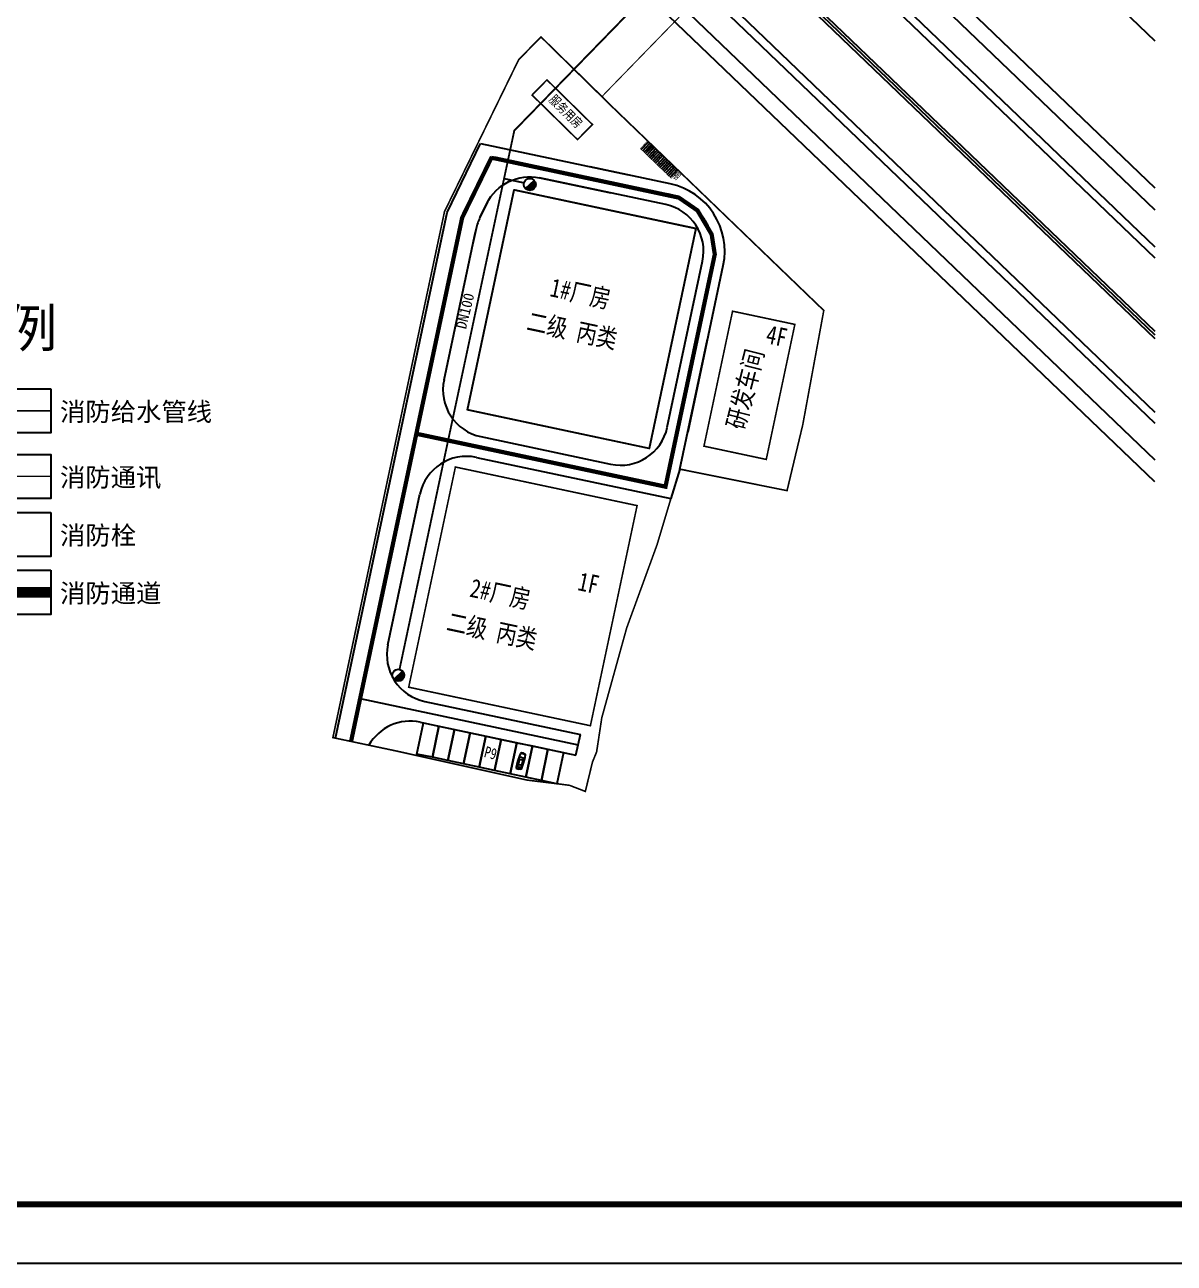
# Model space of a CAD drawing. Extents: x -21908402 to 2004492, y 83987 to 5079726.
# Drawn here: x 1971858 to 1991353, y 398987 to 419987 of the extents above; entities that cross this region are included whole.
import ezdxf

# ---------------------------------------------------------------- set-up
doc = ezdxf.new("R2010")
doc.units = 0
doc.header["$LTSCALE"] = 1000
for name, pattern in [('DASH', [0.35, 0.25, -0.1]), ('DASHDOT', [25.4, 12.7, -6.35, 0, -6.35]), ('DOTE', [2.42, 2, -0.2, 0.02, -0.2])]:
    doc.linetypes.add(name, pattern=pattern)
doc.layers.get('0').update_dxf_attribs({"linetype": 'CONTINUOUS'})
for name, color, linetype in [('-图例', 7, 'CONTINUOUS'), ('222-框选面积', 6, 'CONTINUOUS'), ('DIM_COOR', 3, 'CONTINUOUS'), ('DM-坐标', 7, 'CONTINUOUS'), ('PUB_TITLE', 4, 'CONTINUOUS'), ('PUZHUANG', 250, 'CONTINUOUS'), ('RD-中线', 1, 'CONTINUOUS'), ('RD-侧石线', 5, 'CONTINUOUS'), ('RD-红线', 7, 'CONTINUOUS'), ('RD-绿线', 3, 'CONTINUOUS'), ('TX-图例', 7, 'CONTINUOUS'), ('ZZ-6', 7, 'CONTINUOUS'), ('地块划分线', 1, 'DASHDOT'), ('填充', 8, 'CONTINUOUS')]:
    doc.layers.add(name, color=color, linetype=linetype)
doc.styles.add('_TCH_DYN', font='')
doc.styles.add('DIMHT', font='simhei.ttf', dxfattribs={"width": 0.8})
doc.styles.add('DIMST', font='', dxfattribs={"width": 0.8})
doc.styles.add('仿宋', font='')
doc.styles.add('宋体', font='')
doc.styles.get('_TCH_DYN').set_extended_font_data('SimSun')
doc.styles.get('DIMST').set_extended_font_data('SimSun')
doc.styles.get('仿宋').set_extended_font_data('FangSong_GB2312')
doc.styles.get('宋体').set_extended_font_data('SimSun')
doc.linetypes.add('443', pattern='A,9.4,[169,AAA.SHX,S=1,R=0,X=0,Y=0.15],0.6', length=10)
doc.linetypes.add('GX_DX', pattern='A,2,[65,LZX,S=0.8,R=0,X=0,Y=0],-0.55,2', length=4.55)
doc.linetypes.add('GX_GS', pattern='A,2,-0.1,[61,LZX,S=1,R=0,X=0,Y=0],-1.0125,2', length=5.1125)

# ---------------------------------------------------------------- blocks, each defined once
blk = doc.blocks.new('$PLAN$00000856')
at = {"layer": 'ZZ-6', "color": 2, "linetype": 'CONTINUOUS'}
for p, q in [((-1343, 431), (-1361, -14)), ((-1326, 465), (-1343, 431)), ((-1219, 493), (-1326, 465)), ((-1276, 465), (-1292, -23)), ((-1219, 493), (-1276, 465)), ((-68, 542), (-1219, 493)), ((-984, 174), (-1001, -14)), ((-984, 174), (-950, 294)), ((-950, 294), (-881, 362)), ((-813, 397), (-881, 362)), ((-522, 294), (-813, 397)), ((-684, 448), (26, 465)), ((-393, 337), (-684, 448)), ((-539, 208), (-556, -14)), ((-539, 208), (-522, 294)), ((-433, 454), (-325, 337)), ((-399, 454), (-299, 337)), ((-17, 328), (-393, 337)), ((1071, 508), (-68, 542)), ((334, 337), (-17, 328)), ((29, 465), (-8, 328)), ((26, 465), (626, 457)), ((100, 464), (52, 328)), ((626, 457), (334, 337)), ((728, 448), (420, 328)), ((420, 328), (437, 277)), ((437, 277), (454, -14)), ((780, 431), (728, 448)), ((814, 380), (780, 431)), ((874, 217), (814, 380)), ((899, -14), (874, 217)), ((1584, 448), (1071, 508)), ((1584, 414), (1546, 452)), ((1653, 414), (1584, 448)), ((1619, 328), (1584, 414)), ((1653, 157), (1619, 328)), ((1704, 311), (1653, 414)), ((1670, -14), (1653, 157)), ((1756, 71), (1704, 311)), ((1756, -100), (1756, 71)), ((-1343, -459), (-1361, -14)), ((-1326, -494), (-1343, -459)), ((-1219, -522), (-1326, -494)), ((-1276, -493), (-1292, -23)), ((-1219, -522), (-1276, -493)), ((-68, -571), (-1219, -522)), ((-984, -203), (-1001, -14)), ((-984, -203), (-950, -322)), ((-950, -322), (-881, -391)), ((-813, -425), (-881, -391)), ((-522, -322), (-813, -425)), ((-393, -365), (-684, -477)), ((-684, -477), (26, -494)), ((-539, -237), (-556, -14)), ((-539, -237), (-522, -322)), ((-433, -482), (-325, -365)), ((-399, -483), (-299, -365)), ((-17, -357), (-393, -365)), ((1071, -536), (-68, -571)), ((334, -365), (-17, -357)), ((29, -494), (-8, -357)), ((26, -494), (626, -485)), ((100, -493), (52, -357)), ((626, -485), (334, -365)), ((420, -357), (437, -305)), ((728, -477), (420, -357)), ((437, -305), (454, -14)), ((780, -459), (728, -477)), ((814, -408), (780, -459)), ((874, -245), (814, -408)), ((899, -14), (874, -245)), ((1584, -477), (1071, -536)), ((1584, -442), (1546, -481)), ((1619, -357), (1584, -442)), ((1653, -442), (1584, -477)), ((1653, -185), (1619, -357)), ((1670, -14), (1653, -185)), ((1704, -340), (1653, -442)), ((1756, -100), (1704, -340))]:
    blk.add_line(p, q, dxfattribs=at)
blk = doc.blocks.new('XW')
at = {"layer": '填充', "linetype": 'BYBLOCK'}
h = blk.add_hatch(dxfattribs=at)
h.set_pattern_fill('ANSI31', color=252, scale=0.25, angle=-4.2327, style=0)
h.set_pattern_definition([(40.767285078, (37075367.3596, 4233044.3008), (-0.259154718115, 0.300580434665), [])])
h.paths.add_polyline_path([(40391780.56, 3423468.4), (40391786.39, 3423462.78), (40391785.01, 3423461.34), (40391779.19, 3423466.94)])
at = {"layer": '-图例', "color": 252, "linetype": 'DOTE'}
for p, q in [((40391784.39, 3423458.35), (40391751.22, 3423465.38)), ((40391783.94, 3423403.24), (40391793.23, 3423447.01)), ((40391736.98, 3423413.2), (40391783.94, 3423403.24)), ((40391726.4, 3423363.31), (40391767.47, 3423354.6))]:
    blk.add_line(p, q, dxfattribs=at)
at = {"layer": '-图例', "color": 252, "linetype": 'DOTE', "elevation": 17.78}
blk.add_lwpolyline([(40391751.22, 3423465.38), (40391745.62, 3423453.93)], dxfattribs=at)
at = {"layer": '-图例', "color": 252, "linetype": 'DOTE'}
blk.add_lwpolyline([(40391724.68, 3423355.24), (40391745.62, 3423453.93)], dxfattribs=at)
blk.add_arc((40391782.1, 3423447.59), 11, 348.0197, 78.0197, dxfattribs=at)
at = {"color": 252, "linetype": 'BYBLOCK'}
for p, q in [((40391767.52, 3423481.07), (40391773.97, 3423474.74)), ((40391742.77, 3423454.91, 17.38), (40391749.1, 3423467.88, 17.38)), ((40391749.1, 3423467.88, 17.78), (40391776.93, 3423461.97, 17.78)), ((40391784.8, 3423460.3), (40391769.71, 3423463.51)), ((40391783.97, 3423456.39), (40391760.21, 3423461.43, 17.38)), ((40391742.2, 3423423.34), (40391748.13, 3423451.28)), ((40391784.26, 3423414.42), (40391790.91, 3423445.72)), ((40391788.18, 3423413.58), (40391794.82, 3423444.89)), ((40391786.66, 3423406.54, 17.38), (40391791.87, 3423431.02)), ((40391749.14, 3423412.67), (40391773.59, 3423407.48)), ((40391748.31, 3423408.76), (40391784.95, 3423400.98)), ((40391731.61, 3423373.45), (40391737.63, 3423401.82)), ((40391738.55, 3423362.78), (40391767.89, 3423356.55)), ((40391737.72, 3423358.87), (40391767.06, 3423352.64)), ((40391767.06, 3423352.64), (40391767.89, 3423356.55))]:
    blk.add_line(p, q, dxfattribs=at)
at = {"color": 1, "linetype": 'CONTINUOUS', "const_width": 0.3, "elevation": 17.38, "flags": 128}
blk.add_lwpolyline([(40391809.8, 3423414.9), (40391813.76, 3423436.43), (40391773.97, 3423474.74), (40391760.88, 3423487.57), (40391760.47, 3423487.97), (40391756.27, 3423483.69), (40391742.29, 3423455.07), (40391721.26, 3423355.96), (40391733.08, 3423353.46), (40391757.88, 3423347.95), (40391762.25, 3423347.42), (40391762.25, 3423347.42), (40391765.85, 3423346.97), (40391765.85, 3423346.97), (40391765.85, 3423346.97), (40391768.83, 3423345.82), (40391770.18, 3423351.37), (40391770.96, 3423353.27), (40391771.93, 3423359.71), (40391776.62, 3423376.63), (40391782.33, 3423392.27), (40391786.62, 3423406.54), (40391806.84, 3423402.49)], close=True, dxfattribs=at)
at = {"color": 252, "linetype": 'CONTINUOUS', "const_width": 0.3, "elevation": 17.38, "flags": 128}
blk.add_lwpolyline([(40391809.8, 3423414.9), (40391813.76, 3423436.43), (40391773.97, 3423474.74), (40391760.88, 3423487.57), (40391760.47, 3423487.97), (40391756.27, 3423483.69), (40391742.29, 3423455.07), (40391721.26, 3423355.96), (40391733.08, 3423353.46), (40391757.88, 3423347.95), (40391762.25, 3423347.42), (40391762.25, 3423347.42), (40391765.85, 3423346.97), (40391765.85, 3423346.97), (40391765.85, 3423346.97), (40391768.83, 3423345.82), (40391770.18, 3423351.37), (40391770.96, 3423353.27), (40391771.93, 3423359.71), (40391776.62, 3423376.63), (40391782.33, 3423392.27), (40391786.62, 3423406.54), (40391806.84, 3423402.49)], close=True, dxfattribs=at)
at = {"color": 252, "linetype": 'BYBLOCK', "const_width": 0.1}
blk.add_lwpolyline([(40391780.56, 3423468.4), (40391786.39, 3423462.78), (40391785.01, 3423461.34), (40391779.19, 3423466.94)], close=True, dxfattribs=at)
at = {"color": 252, "linetype": 'BYBLOCK', "elevation": 17.38}
for points in [[(40391748.97, 3423453.94), (40391750.26, 3423456.58, -0.344019), (40391760.21, 3423461.43), (40391773.64, 3423458.58)], [(40391750.39, 3423456.85), (40391748.97, 3423453.94, 0.06144), (40391748.25, 3423451.86), (40391747.65, 3423449.03)]]:
    blk.add_lwpolyline(points, format="xyb", dxfattribs=at)
at = {"color": 252, "linetype": 'BYBLOCK'}
blk.add_lwpolyline([(40391721.75, 3423355.85), (40391742.77, 3423454.91)], dxfattribs=at)
at = {"color": 252, "linetype": 'BYBLOCK', "elevation": 17.38}
blk.add_lwpolyline([(40391786.62, 3423406.54), (40391784.95, 3423400.98)], dxfattribs=at)
at = {"color": 252, "linetype": 'BYBLOCK'}
for points in [[(40391741.25, 3423358.12), (40391740.01, 3423352.25), (40391737.07, 3423352.87), (40391738.32, 3423358.74)], [(40391744.19, 3423357.49), (40391742.94, 3423351.63), (40391740.01, 3423352.25), (40391741.25, 3423358.12)], [(40391747.12, 3423356.87), (40391745.87, 3423351), (40391742.94, 3423351.63), (40391744.19, 3423357.49)], [(40391750.05, 3423356.25), (40391748.81, 3423350.38), (40391745.87, 3423351), (40391747.12, 3423356.87)], [(40391752.99, 3423355.63), (40391751.74, 3423349.76), (40391748.81, 3423350.38), (40391750.05, 3423356.25)], [(40391755.92, 3423355), (40391754.68, 3423349.13), (40391751.74, 3423349.76), (40391752.99, 3423355.63)], [(40391758.86, 3423354.38), (40391757.61, 3423348.51), (40391754.68, 3423349.13), (40391755.92, 3423355)], [(40391761.79, 3423353.76), (40391760.55, 3423347.89), (40391757.61, 3423348.51), (40391758.86, 3423354.38)], [(40391764.73, 3423353.14), (40391763.48, 3423347.27), (40391760.55, 3423347.89), (40391761.79, 3423353.76)]]:
    blk.add_lwpolyline(points, close=True, dxfattribs=at)
for centre, radius, start, end in [((40391782.1, 3423447.59), 13, 348.0197, 78.0197), ((40391782.1, 3423447.59), 9, 348.0197, 78.0197), ((40391751, 3423421.47), 9, 168.0197, 258.0197), ((40391775.46, 3423416.28), 9, 258.0197, 348.0197), ((40391746.44, 3423399.95), 9, 78.0197, 168.0197), ((40391740.42, 3423371.58), 9, 168.0197, 258.0197), ((40391735.85, 3423350.06), 9, 78.0197, 150.2601)]:
    blk.add_arc(centre, radius, start, end, dxfattribs=at)
at = {"layer": '222-框选面积', "color": 252, "linetype": 'BYBLOCK', "const_width": 0.3, "elevation": 17.38}
for points in [[(40391761.59, 3423479.88), (40391770.16, 3423471.47), (40391767.36, 3423468.62), (40391758.79, 3423477.02)], [(40391791.18, 3423410.87), (40391796.57, 3423436.3), (40391808.31, 3423433.81), (40391802.92, 3423408.37)]]:
    blk.add_lwpolyline(points, close=True, dxfattribs=at)
at = {"layer": '222-框选面积', "color": 252, "linetype": 'BYBLOCK', "const_width": 0.3}
for points in [[(40391755.43, 3423459.18), (40391789.66, 3423451.91), (40391780.86, 3423410.43), (40391746.63, 3423417.7)], [(40391778.58, 3423399.67), (40391769.78, 3423358.2), (40391735.54, 3423365.46), (40391744.34, 3423406.94)]]:
    blk.add_lwpolyline(points, close=True, dxfattribs=at)
at = {"layer": '222-框选面积', "color": 252, "linetype": 'BYBLOCK'}
blk.add_lwpolyline([(40391789.66, 3423451.91), (40391780.86, 3423410.43), (40391746.63, 3423417.7), (40391755.43, 3423459.18)], close=True, dxfattribs=at)
at = {"color": 252, "linetype": 'BYBLOCK', "xscale": 0.001000000179395611, "yscale": 0.001000003947183359, "zscale": 0.001000000000004775, "rotation": 73.60855951887974}
blk.add_blockref('$PLAN$00000856', (40391756.59, 3423351.35, 17.38), dxfattribs=at)
at = {"color": 252, "linetype": 'BYBLOCK', "attachment_point": 1, "style": 'DIMST'}
for s, insert, char_height, width, rotation in [('服务用房', (40391763.09, 3423477.27, 26.07), 1.75, 9.6653, 315.0777), ('非机动车车棚', (40391780.89, 3423467.82, -10.43), 1.26, 8.7395, 315.1189), ('1#厂房', (40391762.69, 3423442.58), 3.5, 19.3306, 348.0197), ('二级 丙类', (40391758.31, 3423436.21), 3.5, 19.3306, 348.0197), ('4F', (40391803.39, 3423433.74, 17.38), 3.5, 19.3306, 348.0197), ('研发车间', (40391795.33, 3423414.65, 17.38), 3.5, 19.3306, 75.6186), ('2#厂房', (40391747.59, 3423385.97), 3.5, 19.3306, 348.0197), ('1F', (40391767.94, 3423387.2), 3.5, 19.3306, 348.0197), ('二级 丙类', (40391743.21, 3423379.61), 3.5, 19.3306, 348.0197), ('P9', (40391750.15, 3423354.37, -17.38), 2.1, 11.5983, 345.337)]:
    blk.add_mtext(s, dxfattribs=dict(at, insert=insert, char_height=char_height, width=width, rotation=rotation))
blk = doc.blocks.new('FYGJH')
at = {"layer": 'DM-坐标'}
blk.add_hatch(color=1, dxfattribs=at).paths.add_polyline_path([(496415.34, 433272.84, 0.676431), (496417.34, 433273.64, 0.193011), (496417.02, 433274.44)])
at = {"layer": 'DM-坐标', "color": 1}
blk.add_line((496417.02, 433274.44), (496415.34, 433272.84), dxfattribs=at)
blk.add_circle((496416.18, 433273.64), 1.16, dxfattribs=at)
blk = doc.blocks.new('GGGGGH')
at = {"layer": 'PUZHUANG', "color": 0}
blk.add_lwpolyline([(379173.18, 3454736.77), (379193.98, 3454736.77)], dxfattribs=at)
at = {"layer": 'TX-图例'}
for points in [[(379193.98, 3454736.77), (379193.98, 3454728.45), (379173.18, 3454728.45), (379173.18, 3454736.77)], [(379173.18, 3454724.41), (379193.98, 3454724.41), (379193.98, 3454716.09), (379173.18, 3454716.09)], [(379193.98, 3454713.49), (379193.98, 3454705.17), (379173.18, 3454705.17), (379173.18, 3454713.49)], [(379193.98, 3454702.57), (379193.98, 3454694.25), (379173.18, 3454694.25), (379173.18, 3454702.57)]]:
    blk.add_lwpolyline(points, close=True, dxfattribs=at)
at = {"layer": 'TX-图例', "color": 4, "linetype": 'GX_GS', "ltscale": 0.003, "const_width": 0.35}
blk.add_lwpolyline([(379173.18, 3454732.61), (379193.98, 3454732.61)], dxfattribs=at)
at = {"layer": 'TX-图例', "color": 2, "linetype": 'GX_DX', "ltscale": 0.003, "const_width": 0.25}
blk.add_lwpolyline([(379173.18, 3454720.25), (379193.98, 3454720.25)], dxfattribs=at)
at = {"layer": 'TX-图例', "color": 5, "linetype": '443', "ltscale": 0.003, "const_width": 2}
blk.add_lwpolyline([(379193.98, 3454698.41), (379173.18, 3454698.41)], dxfattribs=at)
at = {"layer": 'TX-图例', "color": 4, "linetype": 'GX_GS', "ltscale": 1.5, "xscale": 1.945010106428526, "yscale": 1.945010106544942, "zscale": 1.945010106426005}
blk.add_blockref('FYGJH', (-586350.78, 2611987.31), dxfattribs=at)
at = {"layer": 'TX-图例', "ltscale": 0.5, "style": 'DIMHT'}
blk.add_text('图 例', height=7.2, dxfattribs=at).set_placement((379170.68, 3454744.59))
at = {"layer": 'TX-图例', "color": 4, "linetype": 'GX_GS', "ltscale": 5, "style": '仿宋'}
blk.add_text('DN100', height=2, rotation=0.9012, dxfattribs=at).set_placement((379180.61, 3454733.57))
at = {"layer": 'TX-图例', "style": '宋体'}
for s, p in [('消防给水管线', (379195.72, 3454730.7)), ('消防通讯', (379195.72, 3454718.34)), ('消防栓', (379195.72, 3454707.42)), ('消防通道', (379195.72, 3454696.5))]:
    blk.add_text(s, height=3.5, dxfattribs=at).set_placement(p)
blk = doc.blocks.new('GGGGGGGGGGG')
at = {"color": 1, "linetype": 'CONTINUOUS', "const_width": 0.3, "flags": 128}
blk.add_lwpolyline([(40392925.46, 3421404.04), (40392929.42, 3421425.57), (40392889.62, 3421463.87), (40392876.53, 3421476.71), (40392876.13, 3421477.11), (40392871.93, 3421472.82), (40392857.95, 3421444.21), (40392836.91, 3421345.09), (40392848.74, 3421342.6), (40392873.54, 3421337.08), (40392877.9, 3421336.56), (40392877.9, 3421336.56), (40392881.51, 3421336.1), (40392881.51, 3421336.1), (40392881.51, 3421336.1), (40392884.48, 3421334.95), (40392885.83, 3421340.5), (40392886.61, 3421342.4), (40392887.59, 3421348.85), (40392892.28, 3421365.76), (40392897.99, 3421381.4), (40392902.28, 3421395.68), (40392922.49, 3421391.62)], close=True, dxfattribs=at)
at = {"layer": 'DIM_COOR', "color": 5, "linetype": 'DASH', "ltscale": 5, "const_width": 0.8, "elevation": -17.38}
for points in [[(40392840.34, 3421344.37), (40392841.84, 3421351.47), (40392852.64, 3421402.34), (40392899.59, 3421392.37), (40392908.88, 3421436.14), (40392908.29, 3421439.9), (40392905.62, 3421444.41), (40392902.1, 3421446.83), (40392866.8, 3421454.36), (40392866.88, 3421454.52)], [(40392866.88, 3421454.52), (40392866.88, 3421454.52), (40392861.28, 3421443.06), (40392852.64, 3421402.34)]]:
    blk.add_lwpolyline(points, dxfattribs=at)
at = {"layer": 'RD-中线', "linetype": 'CONTINUOUS', "elevation": -17.38, "flags": 128}
blk.add_lwpolyline([(40392748.79, 3421653.96), (40392991.83, 3421420.95)], dxfattribs=at)
at = {"layer": 'RD-侧石线', "linetype": 'CONTINUOUS', "elevation": -17.38, "flags": 128}
for points in [[(40392773.35, 3421653.96), (40392991.83, 3421444.5)], [(40392829.84, 3421552.7), (40392991.83, 3421397.4)]]:
    blk.add_lwpolyline(points, dxfattribs=at)
at = {"layer": 'RD-红线', "elevation": -17.38}
for points in [[(40392777.69, 3421653.96), (40392991.83, 3421448.66)], [(40392991.83, 3421393.25), (40392880.68, 3421499.81)]]:
    blk.add_lwpolyline(points, dxfattribs=at)
at = {"layer": 'RD-绿线', "linetype": 'CONTINUOUS', "elevation": -17.38, "flags": 128}
for points in [[(40392846.48, 3421576.92), (40392991.83, 3421437.58)], [(40392845.44, 3421575.84), (40392991.83, 3421435.5)], [(40392839.69, 3421567.5), (40392991.83, 3421421.64)], [(40392839, 3421566.78), (40392991.83, 3421420.26)], [(40392830.91, 3421560.68), (40392991.83, 3421406.41)], [(40392829.87, 3421559.6), (40392991.83, 3421404.33)]]:
    blk.add_lwpolyline(points, dxfattribs=at)
at = {"layer": 'TX-图例', "color": 4, "linetype": 'GX_GS', "ltscale": 0.003, "const_width": 0.35, "elevation": -17.38}
blk.add_lwpolyline([(40392898.13, 3421487.23), (40392871.1, 3421459.45), (40392857.53, 3421395.94), (40392849.47, 3421357.95)], dxfattribs=at)
at = {"layer": 'TX-图例', "color": 2, "ltscale": 0.003, "const_width": 0.2, "elevation": -17.38}
blk.add_lwpolyline([(40392903.07, 3421481.77), (40392887.8, 3421466.06), (40392887.73, 3421465.73)], dxfattribs=at)
at = {"layer": 'TX-图例', "color": 4, "linetype": 'GX_GS', "ltscale": 0.003, "const_width": 0.35}
blk.add_lwpolyline([(40392872.91, 3421449.61), (40392869.16, 3421450.41)], dxfattribs=at)
at = {"layer": '地块划分线', "color": 0, "linetype": 'CONTINUOUS', "elevation": -17.38, "flags": 128}
blk.add_lwpolyline([(40392806.59, 3421653.96), (40392991.83, 3421476.36)], dxfattribs=at)
at = {"color": 0, "linetype": 'BYBLOCK'}
blk.add_blockref('XW', (1115.66, -2010.87, -17.38), dxfattribs=at)
blk.add_blockref('GGGGGH', (40013589.78, -33325.96))
at = {"layer": 'TX-图例', "color": 4, "linetype": 'GX_GS', "ltscale": 1.5, "xscale": 0.9725050516426563, "yscale": 0.9725050532724708}
for p, zscale in [((39910106.76, 3000088.5), 0.9725050532130026), ((39910081.99, 2999996.04, -17.38), 0.972505053213002)]:
    blk.add_blockref('FYGJH', p, dxfattribs=dict(at, zscale=zscale))
at = {"layer": 'TX-图例', "color": 4, "linetype": 'GX_GS', "ltscale": 0.003, "style": '_TCH_DYN'}
blk.add_text('DN100', height=2, rotation=76.3885, dxfattribs=at).set_placement((40392861.99, 3421421.94))

msp = doc.modelspace()

# ---------------------------------------------------------------- linework, layer by layer
at = {"layer": 'PUB_TITLE'}
msp.add_lwpolyline([(1945091.5, 398987.2), (2004491.5, 398987.2), (2004491.5, 440987.2), (1945091.5, 440987.2)], close=True, dxfattribs=at)
at = {"layer": 'PUB_TITLE', "const_width": 100}
msp.add_lwpolyline([(1947591.5, 399987.2), (2003491.5, 399987.2), (2003491.5, 439987.2), (1947591.5, 439987.2)], close=True, dxfattribs=at)

# ---------------------------------------------------------------- block references
at = {"color": 3, "linetype": 'BYBLOCK', "xscale": 90, "yscale": 90, "zscale": 90}
msp.add_blockref('GGGGGGGGGGG', (-3633378238.5, -307513158.2, 1564.3), dxfattribs=at)

doc.saveas('drawing.dxf')
